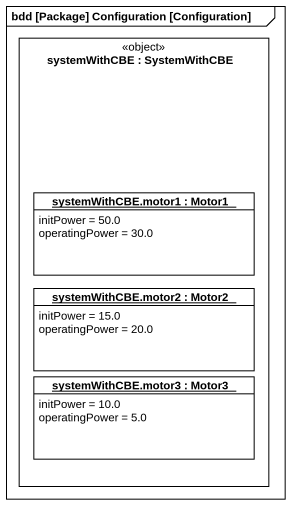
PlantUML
@startuml
mainframe bdd [Package] Configuration [Configuration]
hide circle
hide empty members
rectangle "systemWithCBE : SystemWithCBE" as systemWithCBE <<object>> {
  object "systemWithCBE.motor1 : Motor1" as systemWithCBE_motor1 {
    initPower = 50.0
    operatingPower = 30.0
  }
  object "systemWithCBE.motor2 : Motor2" as systemWithCBE_motor2 {
    initPower = 15.0
    operatingPower = 20.0
  }
  object "systemWithCBE.motor3 : Motor3" as systemWithCBE_motor3 {
    initPower = 10.0
    operatingPower = 5.0
  }
}
@enduml
